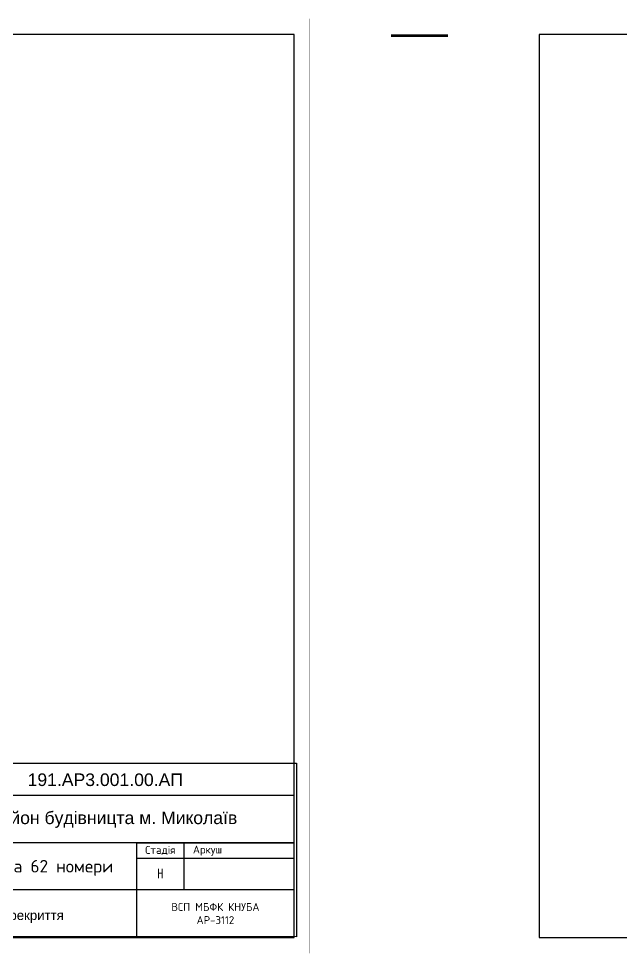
# Model space of a CAD drawing. Header units: millimetres. Extents: x -689206 to 4969298, y -1019800 to 703299.
# Drawn here: x 567683 to 625072, y -403215 to -314184 of the extents above; entities that cross this region are included whole.
import ezdxf

# ---------------------------------------------------------------- set-up
doc = ezdxf.new("R2010")
doc.units = ezdxf.units.MM
doc.layers.add('внешняярамка', color=7, linetype='Continuous', lineweight=5, plot=False)
doc.layers.add('Штамп', color=7, linetype='Continuous', lineweight=5)
doc.styles.get("Standard").update_dxf_attribs({"font": 'arial.ttf'})
doc.styles.add('Аннотативный', font='isocteur.ttf', dxfattribs={"width": 0.7, "height": 250})

msp = doc.modelspace()

# ---------------------------------------------------------------- linework, layer by layer
at = {"color": 7, "lineweight": 53, "true_color": 0xffffff}
msp.add_line((608541.9, -315809.8), (603143, -315809.8), dxfattribs=at)
at = {"layer": 'внешняярамка', "lineweight": 5, "ltscale": 50, "const_width": 3}
for points in [[(469510, -403213.3), (595408.6, -403213.3), (595408.6, -314185), (469510, -314185), (469510, -403213.3)], [(611260, -403213.3), (737158.7, -403213.3), (737158.7, -314185), (611260, -314185), (611260, -403213.3)]]:
    msp.add_lwpolyline(points, dxfattribs=at)
at = {"layer": 'Штамп', "lineweight": 30}
for points in [[(475505.1, -401714.6), (593909.8, -401714.6), (593909.8, -315683.8), (475505.1, -315683.8)], [(617255.2, -401714.6), (735659.9, -401714.6), (735659.9, -315683.8), (617255.2, -315683.8)], [(594137.2, -401638.8), (538691.7, -401598.3), (538691.7, -385114.5), (594137.2, -385114.5)]]:
    msp.add_lwpolyline(points, close=True, dxfattribs=at)
for points in [[(593909.9, -388187.2), (557945.2, -388187.2)], [(593909.9, -392682.8), (557945.2, -392682.8)], [(578924.6, -401674), (578924.6, -392682.8)], [(578924.6, -392682.8), (593909.9, -392682.8)], [(583420.2, -392682.8), (583420.2, -397178.4)], [(593909.9, -394181.4), (578924.6, -394181.4)], [(593909.9, -397178.4), (557945.2, -397178.4)]]:
    msp.add_lwpolyline(points, dxfattribs=at)

# ---------------------------------------------------------------- texts
at = {"layer": 'Штамп'}
for s, width, heights, insert, char_height, attachment_point in [('191.АР3.001.00.АП', 35964.662, [1225], (575927.5, -386688.7), 1198.822, 5), ('Район будівницта м. Миколаїв', 36847.409, [0], (576670.3, -390487.6), 1198.822, 5), ('\\pxqc;{\\fISOCPEUR|b0|i0|c204|p34;Стадія}', 4495.583, [0], (581172.4, -393432.1), 749.264, 5), ('\\pxqc;{\\fISOCPEUR|b0|i0|c204|p34;Аркуш}', 4495.583, [0], (585668, -393432.1), 749.264, 5), ('\\pxqc;{\\fISOCPEUR|b0|i0|c204|p34;Готель на 62 номери}', 20814.086, [0], (568577.2, -395079.9), 1198.822, 5), ('\\pxqc;{\\fISOCPEUR|b0|i0|c204|p34;ВСП МБФК КНУБА^JАР-3112}', 14985.276, [0], (593909.9, -399426.2), 749.264, 6), ('\\pxqc;План  перекриття', 17450.903, [3556.5], (566836.9, -399727.2), 899.276, 5)]:
    msp.add_mtext_dynamic_manual_height_columns(s, width=width, gutter_width=3746.3, heights=heights, dxfattribs=dict(at, insert=insert, char_height=char_height, attachment_point=attachment_point))
at = {"layer": 'Штамп', "insert": (583420.2, -395609), "char_height": 915.67, "width": 4495.583, "attachment_point": 6, "style": 'Аннотативный'}
msp.add_mtext('\\pxqc;Н', dxfattribs=at)

doc.saveas('drawing.dxf')
